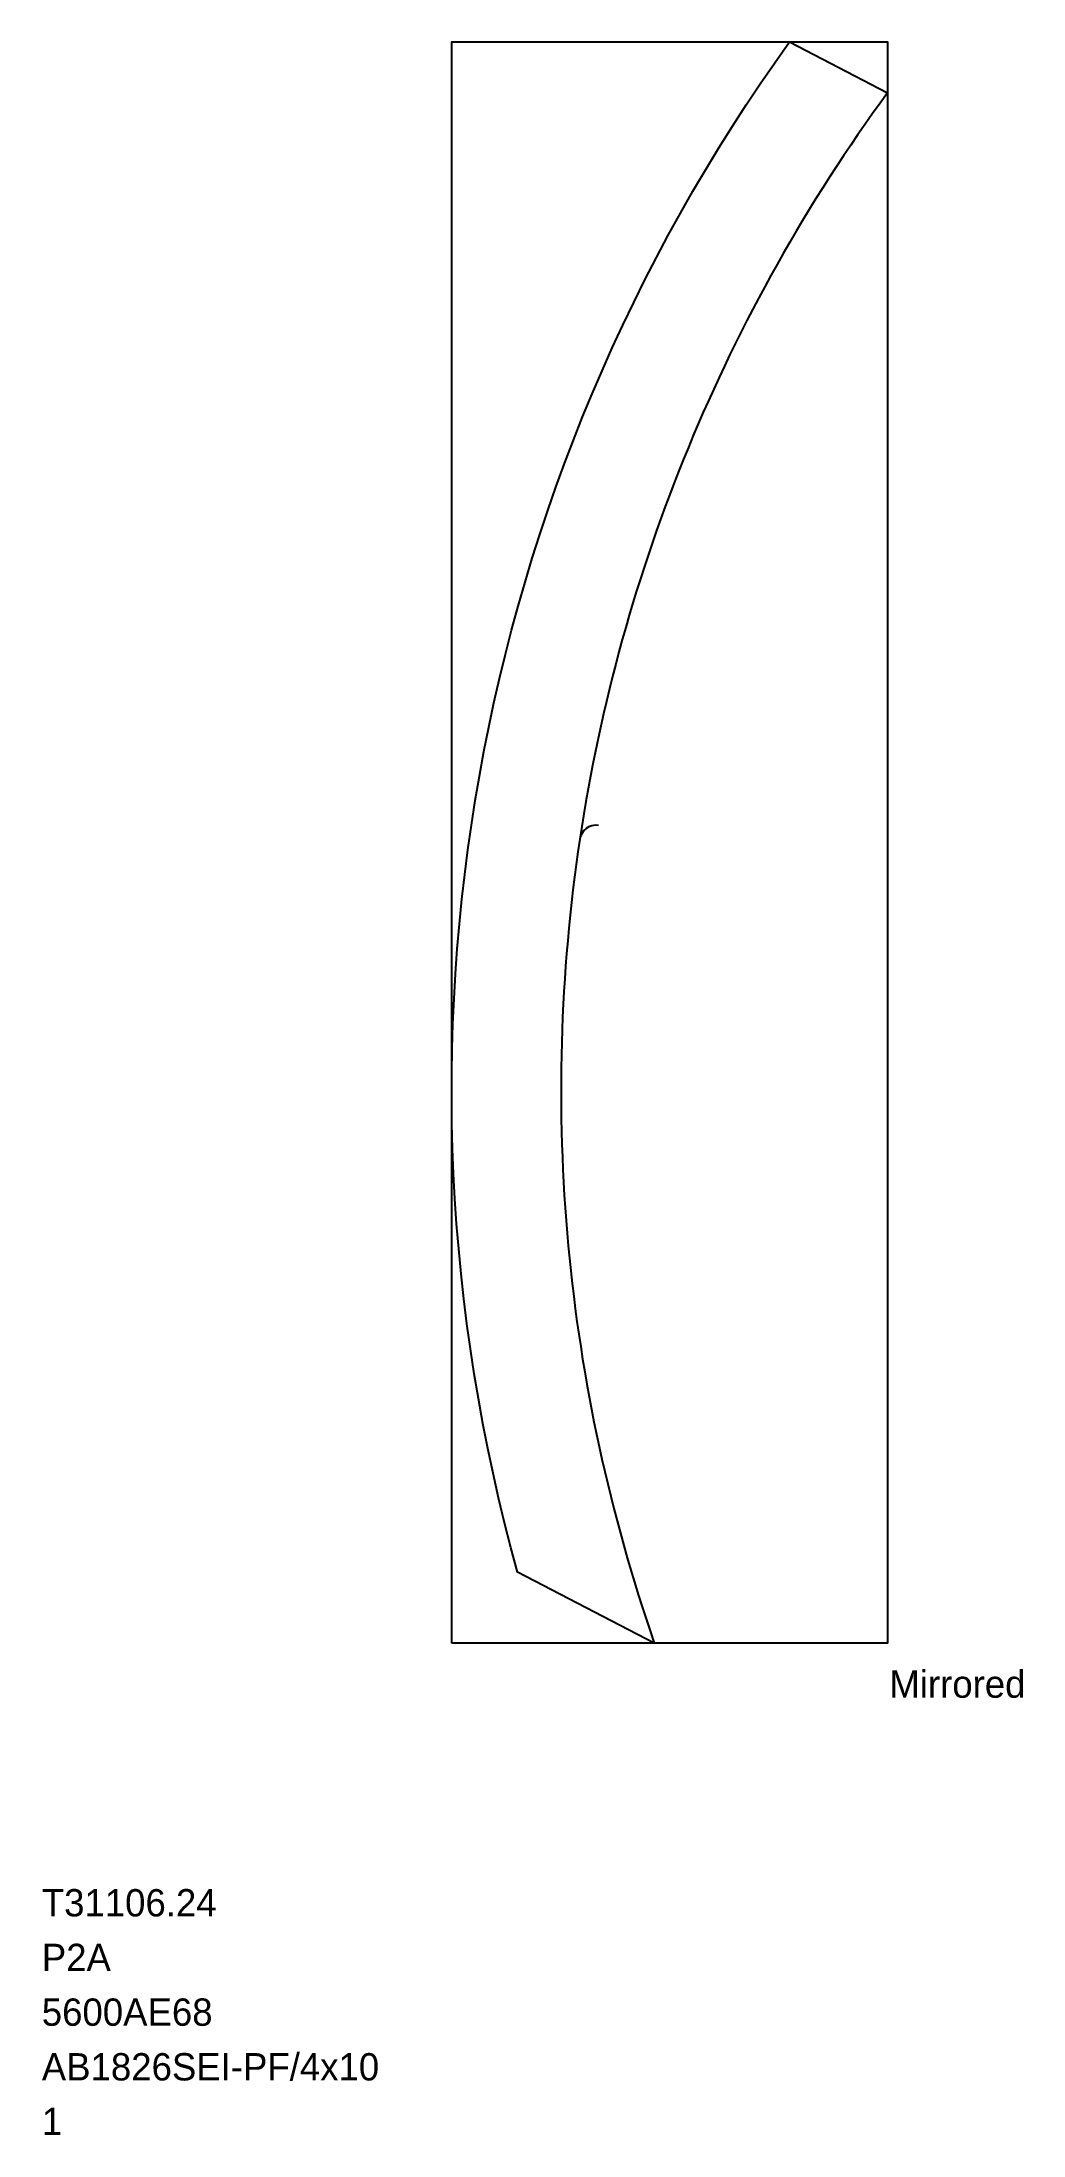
# Model space of a CAD drawing. Header units: metres. Extents: x -7.5 to 10.4, y -9 to 29.3.
import ezdxf

# ---------------------------------------------------------------- set-up
doc = ezdxf.new("R2010")
doc.units = ezdxf.units.M

msp = doc.modelspace()

# ---------------------------------------------------------------- linework, layer by layer
at = {"layer": 'BORDER_Z0P04', "color": 7}
msp.add_lwpolyline([(0, 0), (0, 29.2874), (7.9665, 29.2874), (7.9665, 0)], close=True, dxfattribs=at)
at = {"layer": 'ROUTE_Z0P25LT130RAMP', "color": 3}
msp.add_lwpolyline([(2.680254, 14.955021, 0.414213562), (2.338967, 14.702979, 0.121440287), (3.701317, -0.00002), (1.200648, 1.30012, -0.227557706), (6.172241, 29.2874), (7.966474, 28.354548, 0.121440287), (2.338967, 14.702979)], format="xyb", dxfattribs=at)

# ---------------------------------------------------------------- texts
at = {"layer": 'DESCRIPTION', "color": 1}
msp.add_text('P2A', height=0.5, dxfattribs=at).set_placement((-7.5, -6))
at = {"layer": 'FILENAME', "color": 1}
msp.add_text('5600AE68', height=0.5, dxfattribs=at).set_placement((-7.5, -7))
at = {"layer": 'ITEMNUMBER', "color": 1}
msp.add_text('T31106.24', height=0.5, dxfattribs=at).set_placement((-7.5, -5))
at = {"layer": 'MATERIALNAME', "color": 1}
msp.add_text('AB1826SEI-PF/4x10', height=0.5, dxfattribs=at).set_placement((-7.5, -8))
at = {"layer": 'Qty', "color": 1}
msp.add_text('1', height=0.5, dxfattribs=at).set_placement((-7.5, -9))
at = {"layer": 'RUNFIELD', "color": 1}
msp.add_text('Mirrored', height=0.5, dxfattribs=at).set_placement((8, -1))

doc.saveas('drawing.dxf')
